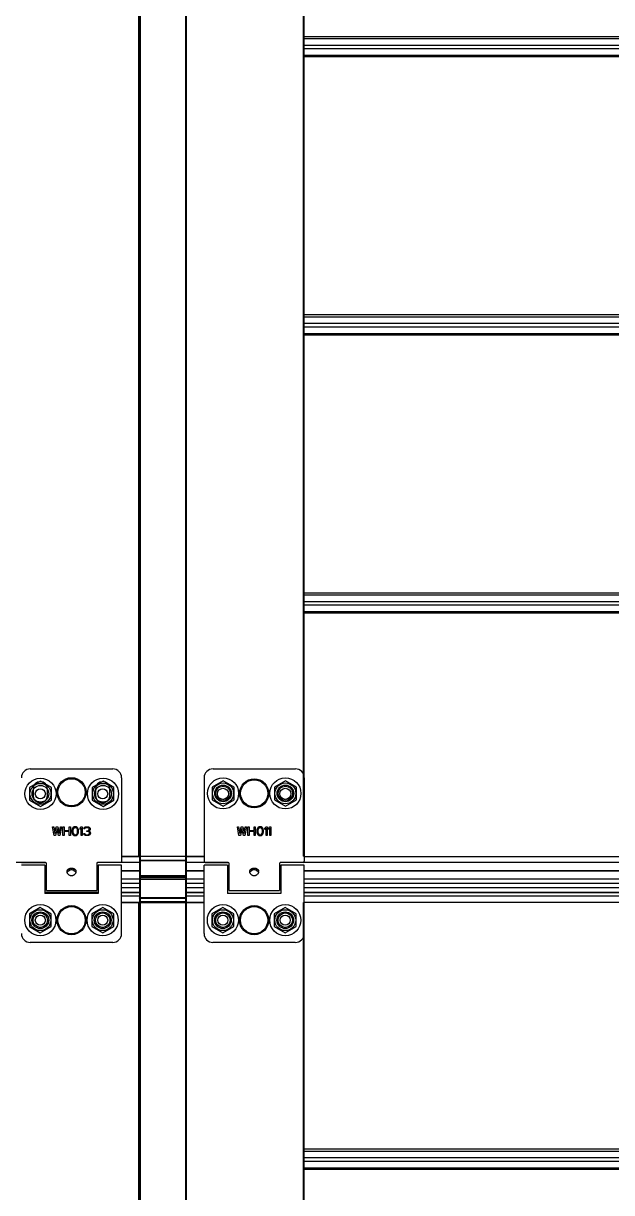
# Model space of a CAD drawing. Header units: millimetres. Extents: x 21899 to 38731, y -5425 to 3612.
# Drawn here: x 23154 to 23418, y -4907 to -4381 of the extents above; entities that cross this region are included whole.
import ezdxf

# ---------------------------------------------------------------- set-up
doc = ezdxf.new("R2010")
doc.units = ezdxf.units.MM
doc.layers.add('NO_GEOM', color=7, linetype='Continuous')

msp = doc.modelspace()

# ---------------------------------------------------------------- linework, layer by layer
at = {"color": 9, "linetype": 'Continuous'}
for p, q in [((23205.96024583446, -4755.667433996785), (23205.96024583446, -4233.211075831639)), ((23206.56024583445, -4233.211075831639), (23206.56024583445, -5103.432768112425)), ((23226.96024583446, -4233.211075831639), (23226.96024583446, -5103.432768112425)), ((23279.96024583446, -4755.667433996785), (23279.96024583446, -4233.211075831639)), ((24097.26024583445, -4387.445468203687), (23280.26024583445, -4387.445468203687)), ((23280.26024583445, -4388.221925338983), (24097.26024583445, -4388.221925338983)), ((23280.26024583445, -4391.190976861382), (24097.26024583445, -4391.190976861382)), ((23280.26024583445, -4392.743891132084), (24097.26024583445, -4392.743891132084)), ((23280.26024583445, -4395.712942654483), (24097.26024583445, -4395.712942654483)), ((24097.26024583445, -4396.489399789783), (23280.26024583445, -4396.489399789783)), ((24097.26024583445, -4512.445468203687), (23280.26024583445, -4512.445468203687)), ((23280.26024583445, -4513.221925338983), (24097.26024583445, -4513.221925338983)), ((23280.26024583445, -4516.190976861382), (24097.26024583445, -4516.190976861382)), ((23280.26024583445, -4517.743891132084), (24097.26024583445, -4517.743891132084)), ((23280.26024583445, -4520.712942654483), (24097.26024583445, -4520.712942654483)), ((24097.26024583445, -4521.489399789783), (23280.26024583445, -4521.489399789783)), ((24097.26024583445, -4637.445468203687), (23280.26024583445, -4637.445468203687)), ((23280.26024583445, -4638.221925338983), (24097.26024583445, -4638.221925338983)), ((23280.26024583445, -4641.190976861382), (24097.26024583445, -4641.190976861382)), ((23280.26024583445, -4642.743891132084), (24097.26024583445, -4642.743891132084)), ((23280.26024583445, -4645.712942654483), (24097.26024583445, -4645.712942654483)), ((24097.26024583445, -4646.489399789783), (23280.26024583445, -4646.489399789783)), ((23164.05111431848, -4758.475760407286), (22358.76024583445, -4758.475760407286)), ((23206.26024583445, -4758.475760407286), (23187.46937735043, -4758.475760407286)), ((23206.26024583445, -4756.040733996784), (23198.26024583445, -4756.040733996784)), ((23206.26024583445, -4757.460327215585), (23227.26024583445, -4757.460327215585)), ((23226.96024583446, -4757.813880606182), (23206.56024583445, -4757.813880606182)), ((23235.31024583445, -4756.040733996784), (23227.26024583445, -4756.040733996784)), ((23246.10111431847, -4758.475760407286), (23227.26024583445, -4758.475760407286)), ((24108.00111431848, -4758.475760407286), (23269.51937735044, -4758.475760407286)), ((24097.21024583446, -4756.040733996784), (23280.31024583445, -4756.040733996784)), ((23206.26024583445, -4762.320905572486), (23198.26024583445, -4762.320905572486)), ((23206.26024583445, -4765.967433996784), (23198.26024583445, -4765.967433996784)), ((23206.26024583445, -4765.167433996785), (23227.26024583445, -4765.167433996785)), ((23226.96024583446, -4764.520987387286), (23206.56024583445, -4764.520987387286)), ((23206.56024583445, -4765.979566031083), (23226.96024583446, -4765.979566031083)), ((23235.26024583445, -4762.320905572486), (23227.26024583445, -4762.320905572486)), ((23235.26024583445, -4765.967433996784), (23227.26024583445, -4765.967433996784)), ((24097.26024583446, -4762.320905572486), (23280.26024583445, -4762.320905572486)), ((24097.26024583446, -4765.967433996781), (23280.26024583445, -4765.967433996784)), ((23198.26024583445, -4769.750435921082), (23206.26024583445, -4769.750435921085)), ((23227.26024583445, -4769.750317430486), (23235.26024583445, -4769.750317430486)), ((23280.26024583445, -4769.750317430486), (24097.26024583446, -4769.750317430482)), ((23163.76024583445, -4772.079537038886), (23187.76024583445, -4772.079537038886)), ((23198.26024583445, -4772.079537038886), (23206.26024583445, -4772.079537038886)), ((23198.26024583445, -4773.45919778678), (23206.26024583445, -4773.459197786784)), ((23198.26024583445, -4776.377433996784), (23206.26024583445, -4776.377433996784)), ((23205.96024583446, -5103.432768112425), (23205.96024583446, -4776.467433996784)), ((23206.26024583445, -4774.591698065486), (23227.26024583445, -4774.591698065486)), ((23227.26024583445, -4776.167433996785), (23206.26024583445, -4776.167433996785)), ((23226.96024583446, -4774.379566031084), (23206.56024583445, -4774.379566031084)), ((23227.17502387475, -4776.376833996785), (23235.26024583445, -4776.376833996785)), ((23227.26024583445, -4772.079798756584), (23235.26024583445, -4772.079798756584)), ((23227.26024583445, -4773.458382074385), (23235.26024583446, -4773.458382074385)), ((23279.96024583446, -5103.432768112425), (23279.96024583446, -4776.467433996784)), ((23280.26024583445, -4772.079798756584), (24097.26024583446, -4772.079798756584)), ((23280.26024583445, -4773.458382074385), (24097.26024583445, -4773.458382074385)), ((23280.26024583445, -4776.376833996785), (24097.26024583445, -4776.376833996785)), ((24097.26024583445, -4887.445468203687), (23280.26024583445, -4887.445468203687)), ((23280.26024583445, -4888.221925338983), (24097.26024583445, -4888.221925338983)), ((23280.26024583445, -4891.190976861382), (24097.26024583445, -4891.190976861382)), ((23280.26024583445, -4892.743891132084), (24097.26024583445, -4892.743891132084)), ((23280.26024583445, -4895.712942654483), (24097.26024583445, -4895.712942654483)), ((24097.26024583445, -4896.489399789783), (23280.26024583445, -4896.489399789783))]:
    msp.add_line(p, q, dxfattribs=at)
at = {"color": 7, "linetype": 'Continuous'}
for p, q in [((23206.26024583445, -4233.211075831639), (23206.26024583445, -5103.432768112425)), ((23227.26024583445, -4233.211075831639), (23227.26024583445, -4776.167433996785)), ((23280.26024583445, -4755.667433996785), (23280.26024583445, -4233.211075831639)), ((23161.79937249261, -4721.967433996784), (23156.8630276911, -4724.817433996786)), ((23166.7357172942, -4724.817433996786), (23161.79937249261, -4721.967433996784)), ((23189.90459318488, -4721.967433996784), (23184.96824838337, -4724.817433996786)), ((23194.84093798648, -4724.817433996786), (23189.90459318488, -4721.967433996784)), ((23243.81024583445, -4721.767433996783), (23238.87390103296, -4724.617433996782)), ((23248.74659063606, -4724.617433996782), (23243.81024583445, -4721.767433996783)), ((23271.81024583445, -4721.767433996783), (23266.87390103296, -4724.617433996782)), ((23276.74659063606, -4724.617433996782), (23271.81024583445, -4721.767433996783)), ((23156.8630276911, -4724.817433996786), (23156.8630276911, -4730.517433996783)), ((23166.7357172942, -4730.517433996783), (23166.7357172942, -4724.817433996786)), ((23184.96824838337, -4724.817433996786), (23184.96824838337, -4730.517433996783)), ((23194.84093798648, -4730.517433996783), (23194.84093798648, -4724.817433996786)), ((23238.87390103296, -4724.617433996782), (23238.87390103296, -4730.317433996783)), ((23248.74659063606, -4730.317433996783), (23248.74659063606, -4724.617433996782)), ((23266.87390103296, -4724.617433996782), (23266.87390103296, -4730.317433996783)), ((23276.74659063606, -4730.317433996783), (23276.74659063606, -4724.617433996782)), ((23156.8630276911, -4730.517433996783), (23161.79937249261, -4733.367433996782)), ((23161.79937249261, -4733.367433996782), (23166.7357172942, -4730.517433996783)), ((23184.96824838337, -4730.517433996783), (23189.90459318488, -4733.367433996782)), ((23189.90459318488, -4733.367433996782), (23194.84093798648, -4730.517433996783)), ((23238.87390103296, -4730.317433996783), (23243.81024583445, -4733.167433996785)), ((23243.81024583445, -4733.167433996785), (23248.74659063606, -4730.317433996783)), ((23266.87390103296, -4730.317433996783), (23271.81024583445, -4733.167433996785)), ((23271.81024583445, -4733.167433996785), (23276.74659063606, -4730.317433996783)), ((23198.26024583445, -4755.667433996785), (23235.31024583445, -4755.667433996785)), ((23279.96024583446, -4755.667433996785), (23280.26024583445, -4755.667433996785)), ((23164.46024583446, -4760.967433996784), (23163.76024583445, -4760.967433996784)), ((23187.76024583445, -4760.967433996784), (23187.06024583445, -4760.967433996784)), ((23246.51024583445, -4760.967433996784), (23245.76024583445, -4760.967433996784)), ((23269.76024583445, -4760.967433996784), (23269.11024583445, -4760.967433996784)), ((23174.69385878465, -4761.280587794385), (23174.69385878465, -4762.162029100184)), ((23176.82663288436, -4761.280587794385), (23176.82663288436, -4762.162029100184)), ((23206.26024583445, -4762.417433996785), (23198.26024583445, -4762.417433996785)), ((23226.96024583446, -4764.667433996785), (23206.56024583445, -4764.667433996785)), ((23206.56024583445, -4765.891698065485), (23226.96024583446, -4765.891698065485)), ((23235.26024583445, -4762.417433996785), (23227.26024583445, -4762.417433996785)), ((23256.66370944615, -4761.318570370682), (23256.66370944615, -4762.192015344683)), ((23258.95678222286, -4761.318570370682), (23258.95678222286, -4762.192015344683)), ((24097.26024583446, -4762.417433996785), (23280.26024583445, -4762.417433996785)), ((23164.46024583446, -4769.967433996784), (23163.76024583445, -4769.967433996784)), ((23187.76024583445, -4769.967433996784), (23187.06024583445, -4769.967433996784)), ((23206.26024583445, -4767.967433996784), (23198.26024583445, -4767.967433996781)), ((23235.26024583445, -4767.967433996784), (23227.26024583445, -4767.967433996784)), ((23246.51024583445, -4769.967433996784), (23245.76024583445, -4769.967433996784)), ((23269.76024583445, -4769.967433996784), (23269.11024583445, -4769.967433996784)), ((24097.26024583446, -4767.967433996784), (23280.26024583445, -4767.967433996781)), ((23187.76024583445, -4772.047433996782), (23163.76024583445, -4772.047433996782)), ((23206.26024583445, -4772.047433996782), (23198.26024583445, -4772.047433996782)), ((23198.26024583445, -4776.467433996784), (23235.26024583445, -4776.467433996784)), ((23235.26024583445, -4772.047733996782), (23227.26024583445, -4772.047733996782)), ((23227.26024583445, -4776.467433996784), (23227.26024583445, -5103.432768112425)), ((23279.96024583446, -4776.467433996784), (23280.26024583445, -4776.467433996784)), ((24097.26024583446, -4772.047733996782), (23280.26024583445, -4772.047733996782)), ((23280.26024583445, -5103.432768112425), (23280.26024583445, -4776.467433996784)), ((23161.76024583445, -4778.767433996783), (23156.82390103296, -4781.617433996782)), ((23156.82390103296, -4781.617433996782), (23156.82390103296, -4787.317433996783)), ((23166.69659063606, -4781.617433996782), (23161.76024583445, -4778.767433996783)), ((23166.69659063606, -4787.317433996783), (23166.69659063606, -4781.617433996782)), ((23189.76024583445, -4778.767433996783), (23184.82390103296, -4781.617433996782)), ((23184.82390103296, -4781.617433996782), (23184.82390103296, -4787.317433996783)), ((23194.69659063606, -4781.617433996782), (23189.76024583445, -4778.767433996783)), ((23194.69659063606, -4787.317433996783), (23194.69659063606, -4781.617433996782)), ((23243.76024583445, -4778.767433996783), (23238.82390103296, -4781.617433996782)), ((23238.82390103296, -4781.617433996782), (23238.82390103296, -4787.317433996783)), ((23248.69659063606, -4781.617433996782), (23243.76024583445, -4778.767433996783)), ((23248.69659063606, -4787.317433996783), (23248.69659063606, -4781.617433996782)), ((23271.76024583445, -4778.767433996783), (23266.82390103296, -4781.617433996782)), ((23266.82390103296, -4781.617433996782), (23266.82390103296, -4787.317433996783)), ((23276.69659063606, -4781.617433996782), (23271.76024583445, -4778.767433996783)), ((23276.69659063606, -4787.317433996783), (23276.69659063606, -4781.617433996782)), ((23156.82390103296, -4787.317433996783), (23161.76024583445, -4790.167433996785)), ((23161.76024583445, -4790.167433996785), (23166.69659063606, -4787.317433996783)), ((23184.82390103296, -4787.317433996783), (23189.76024583445, -4790.167433996785)), ((23189.76024583445, -4790.167433996785), (23194.69659063606, -4787.317433996783)), ((23238.82390103296, -4787.317433996783), (23243.76024583445, -4790.167433996785)), ((23243.76024583445, -4790.167433996785), (23248.69659063606, -4787.317433996783)), ((23266.82390103296, -4787.317433996783), (23271.76024583445, -4790.167433996785)), ((23271.76024583445, -4790.167433996785), (23276.69659063606, -4787.317433996783))]:
    msp.add_line(p, q, dxfattribs=at)
at = {"color": 3, "linetype": 'Continuous'}
for p, q in [((23157.26024583445, -4716.467433996784), (23194.26024583445, -4716.467433996784)), ((23239.31024583445, -4716.467433996784), (23276.31024583445, -4716.467433996784)), ((23198.26024583445, -4720.467433996784), (23198.26024583445, -4758.467433996784)), ((23235.31024583445, -4720.467433996784), (23235.31024583445, -4757.967433996784)), ((23280.31024583445, -4720.467433996784), (23280.31024583445, -4757.967433996784)), ((23158.51024583445, -4725.467433996784), (23158.51024583445, -4728.467433996784)), ((23165.01024583445, -4728.467433996784), (23165.01024583445, -4725.467433996784)), ((23186.51024583445, -4725.467433996784), (23186.51024583445, -4728.467433996784)), ((23193.01024583445, -4728.467433996784), (23193.01024583445, -4725.467433996784)), ((23153.26024583445, -4758.467433996784), (23163.96024583446, -4758.467433996784)), ((23163.76024583445, -4759.767433996783), (23153.26024583445, -4759.767433996783)), ((23163.76024583445, -4759.767586793283), (23163.76024583445, -4772.467433996784)), ((23164.46024583446, -4771.167336108583), (23164.46024583446, -4758.967433996784)), ((23187.06024583445, -4758.967433996784), (23187.06024583445, -4771.167336108583)), ((23198.26024583445, -4758.467433996784), (23187.56024583445, -4758.467433996784)), ((23198.26024583445, -4759.767433996783), (23187.76024583445, -4759.767433996783)), ((23187.76024583445, -4759.767586793283), (23187.76024583445, -4772.467433996784)), ((23198.26024583445, -4790.467433996784), (23198.26024583445, -4759.767478589083)), ((23245.76024583445, -4759.767433996783), (23235.26024583445, -4759.767433996783)), ((23235.26024583445, -4790.467433996784), (23235.26024583445, -4759.767478589083)), ((23235.81024583445, -4758.467433996784), (23246.01024583445, -4758.467433996784)), ((23245.76024583445, -4759.767586793283), (23245.76024583445, -4772.467433996784)), ((23246.51024583445, -4771.167362466384), (23246.51024583445, -4758.967433996784)), ((23269.11024583445, -4758.967433996784), (23269.11024583445, -4771.167362466384)), ((23279.81024583445, -4758.467433996784), (23269.61024583445, -4758.467433996784)), ((23280.26024583445, -4759.767433996783), (23269.76024583445, -4759.767433996783)), ((23269.76024583445, -4759.767586793283), (23269.76024583445, -4772.467433996784)), ((23280.26024583445, -4790.467433996784), (23280.26024583445, -4759.767478589083)), ((23164.46024583446, -4771.167433996785), (23187.06024583445, -4771.167433996785)), ((23246.51024583445, -4771.167433996785), (23269.11024583445, -4771.167433996785)), ((23187.76024583445, -4772.467433996784), (23163.76024583445, -4772.467433996784)), ((23269.76024583445, -4772.467433996784), (23245.76024583445, -4772.467433996784)), ((23194.26024583445, -4794.467433996784), (23157.26024583445, -4794.467433996784)), ((23276.26024583445, -4794.467433996784), (23239.26024583445, -4794.467433996784))]:
    msp.add_line(p, q, dxfattribs=at)
at = {"color": 7, "linetype": 'Continuous'}
for points in [[(23206.56024583445, -4765.891698065485), (23206.54810897185, -4765.891943671684), (23206.53599284285, -4765.892680018484), (23206.52393601876, -4765.893903509985), (23206.51193405555, -4765.895613665283), (23206.50002520916, -4765.897804417486), (23206.48822173516, -4765.900472158084), (23206.47652720945, -4765.903616146885), (23206.46500395365, -4765.907217865582), (23206.45359456606, -4765.911295663684), (23206.44242394986, -4765.915803151582), (23206.43140107355, -4765.920775516386), (23206.42061994565, -4765.926171021287), (23206.41005832735, -4765.931998791884), (23206.39972518286, -4765.938255526786), (23206.38969440885, -4765.944894071987), (23206.37988138436, -4765.951971835884), (23206.37043200305, -4765.959382096584), (23206.36124383095, -4765.967202625385), (23206.35238894075, -4765.975375362685), (23206.34388286146, -4765.983883090286), (23206.33567855255, -4765.992777136684), (23206.32790500656, -4766.001914663384), (23206.32045823085, -4766.011415217885), (23206.31341233276, -4766.021189348887), (23206.30676993745, -4766.031230094783), (23206.30050178825, -4766.041588004386), (23206.29469991065, -4766.052108086084), (23206.28929642195, -4766.062909805585), (23206.28433274105, -4766.073918759683), (23206.27982315136, -4766.085100134986), (23206.27574952356, -4766.096504320683), (23206.27215235976, -4766.108019216384), (23206.26901407755, -4766.119697622786), (23206.26634484476, -4766.131513281382), (23206.26415846826, -4766.143404468085), (23206.26244940875, -4766.155403591883), (23206.26122645245, -4766.167461539682), (23206.26049135976, -4766.179563202682), (23206.26024583445, -4766.191698065484)], [(23226.96024583446, -4765.891698065485), (23226.97238269706, -4765.891943671684), (23226.98449882616, -4765.892680018484), (23226.99655565026, -4765.893903509985), (23227.00855761346, -4765.895613665283), (23227.02046645975, -4765.897804417486), (23227.03226993386, -4765.900472158084), (23227.04396445956, -4765.903616146885), (23227.05548771535, -4765.907217865582), (23227.06689710295, -4765.911295663684), (23227.07806771915, -4765.915803151582), (23227.08909059536, -4765.920775516386), (23227.09987172336, -4765.926171021287), (23227.11043334166, -4765.931998791884), (23227.12076648616, -4765.938255526786), (23227.13079726015, -4765.944894071987), (23227.14061028465, -4765.951971835884), (23227.15005966596, -4765.959382096584), (23227.15924783805, -4765.967202625385), (23227.16810272826, -4765.975375362685), (23227.17660880755, -4765.983883090286), (23227.18481311646, -4765.992777136684), (23227.19258666235, -4766.001914663384), (23227.20003343816, -4766.011415217885), (23227.20707933625, -4766.021189348887), (23227.21372173156, -4766.031230094783), (23227.21998988076, -4766.041588004386), (23227.22579175835, -4766.052108086084), (23227.23119524696, -4766.062909805585), (23227.23615892796, -4766.073918759683), (23227.24066851765, -4766.085100134986), (23227.24474214546, -4766.096504320683), (23227.24833930926, -4766.108019216384), (23227.25147759146, -4766.119697622786), (23227.25414682426, -4766.131513281382), (23227.25633320076, -4766.143404468085), (23227.25804226026, -4766.155403591883), (23227.25926521656, -4766.167461539682), (23227.26000030915, -4766.179563202682), (23227.26024583445, -4766.191698065484)]]:
    msp.add_lwpolyline(points, dxfattribs=at)
for centre, radius in [((23161.79937249261, -4727.667433996785), 7), ((23161.79937249261, -4727.667433996785), 3.75), ((23189.90459318488, -4727.667433996785), 7), ((23189.90459318488, -4727.667433996785), 3.75), ((23243.81024583445, -4727.467433996784), 7), ((23243.81024583445, -4727.467433996784), 3.75), ((23271.81024583445, -4727.467433996784), 7), ((23271.81024583445, -4727.467433996784), 3.75), ((23161.76024583445, -4727.667433996785), 2.25), ((23189.76024583445, -4727.667433996785), 2.25), ((23243.76024583445, -4727.667433996785), 2.5), ((23271.76024583445, -4727.667433996785), 2.5), ((23161.76024583445, -4784.467433996784), 7), ((23161.76024583445, -4784.467433996784), 3.75), ((23189.76024583445, -4784.467433996784), 7), ((23189.76024583445, -4784.467433996784), 3.75), ((23243.76024583445, -4784.467433996784), 7), ((23243.76024583445, -4784.467433996784), 3.75), ((23271.76024583445, -4784.467433996784), 7), ((23271.76024583445, -4784.467433996784), 3.75), ((23161.76024583445, -4784.467433996784), 2.25), ((23189.76024583445, -4784.467433996784), 2.25), ((23243.76024583445, -4784.467433996784), 2.25), ((23271.76024583445, -4784.467433996784), 2.25)]:
    msp.add_circle(centre, radius, dxfattribs=at)
at = {"color": 9, "linetype": 'Continuous'}
for centre, radius in [((23161.79937249261, -4727.667433996785), 4.7), ((23175.76024583445, -4726.967433996784), 6.5543844369), ((23175.76024583445, -4726.967433996784), 6.0938067997), ((23189.90459318488, -4727.667433996785), 4.7), ((23243.81024583445, -4727.467433996784), 4.7), ((23257.81024583445, -4727.467433996784), 6.554384436599999), ((23257.81024583445, -4727.467433996784), 6.0938067995), ((23271.81024583445, -4727.467433996784), 4.7), ((23161.76024583445, -4784.467433996784), 4.7), ((23175.76024583445, -4784.467433996784), 6.554384833099999), ((23175.76024583445, -4784.467433996784), 6.093807071100001), ((23189.76024583445, -4784.467433996784), 4.7), ((23243.76024583445, -4784.467433996784), 4.7), ((23257.76024583445, -4784.467433996784), 6.554384833099999), ((23257.76024583445, -4784.467433996784), 6.093807071100001), ((23271.76024583445, -4784.467433996784), 4.7)]:
    msp.add_circle(centre, radius, dxfattribs=at)
at = {"color": 3, "linetype": 'Continuous'}
for centre in [(23243.81024583445, -4727.467433996784), (23271.81024583445, -4727.467433996784), (23161.76024583445, -4784.467433996784), (23189.76024583445, -4784.467433996784), (23243.76024583445, -4784.467433996784), (23271.76024583445, -4784.467433996784)]:
    msp.add_circle(centre, 3.25, dxfattribs=at)
for centre, radius, start, end in [((23157.26024583445, -4720.467433996784), 4, 90, 180), ((23194.26024583445, -4720.467433996784), 4, 0, 90), ((23239.31024583445, -4720.467433996784), 4, 90, 180), ((23276.31024583445, -4720.467433996784), 4, 0, 90), ((23161.76024583445, -4725.467433996784), 3.25, 0, 180), ((23189.76024583445, -4725.467433996784), 3.25, 0, 180), ((23161.76024583445, -4728.467433996784), 3.25, 180, 0), ((23189.76024583445, -4728.467433996784), 3.25, 180, 0), ((23163.96024583446, -4758.967433996784), 0.5, 0, 90), ((23187.56024583445, -4758.967433996784), 0.5, 90, 180), ((23235.81024583445, -4757.967433996784), 0.5, 180, 270), ((23246.01024583445, -4758.967433996784), 0.5, 0, 90), ((23269.61024583445, -4758.967433996784), 0.5, 90, 180), ((23279.81024583445, -4757.967433996784), 0.5, 270, 0), ((23157.26024583445, -4790.467433996784), 4, 180, 270), ((23194.26024583445, -4790.467433996784), 4, 270, 0), ((23239.26024583445, -4790.467433996784), 4, 180, 270), ((23276.26024583445, -4790.467433996784), 4, 270, 0)]:
    msp.add_arc(centre, radius, start, end, dxfattribs=at)
at = {"color": 7, "linetype": 'Continuous'}
for centre, start, end in [((23206.56024583445, -4764.367433996782), 180, 270), ((23226.96024583446, -4764.367433996782), 270, 0), ((23206.56024583445, -4776.167433996785), 180, 270), ((23226.96024583446, -4776.167433996785), 270, 0)]:
    msp.add_arc(centre, 0.3, start, end, dxfattribs=at)
at = {"color": 9, "linetype": 'Continuous'}
for points, start_tangent, end_tangent in [([(23206.26024583445, -4757.601748571784), (23206.26037758356, -4757.608034749885), (23206.26077271496, -4757.614315406683), (23206.26143088176, -4757.620585025683), (23206.26235150566, -4757.626838100185), (23206.26353377826, -4757.633069137783), (23206.26497666116, -4757.639272665687), (23206.26667888685, -4757.645443235184), (23206.26863896026, -4757.651575426486), (23206.27085515995, -4757.657663853586), (23206.27332553925, -4757.663703168686), (23206.27604792836, -4757.669688067484), (23206.27901993615, -4757.675613293084), (23206.28223895226, -4757.681473641382), (23206.28570214935, -4757.687263964983), (23206.28940648555, -4757.692979178084), (23206.29334870716, -4757.698614260882), (23206.29752535185, -4757.704164263881), (23206.30193275095, -4757.709624312485), (23206.30656703346, -4757.714989610986), (23206.31142412886, -4757.720255446684), (23206.31649977106, -4757.725417194686), (23206.32178950205, -4757.730470321187), (23206.32728867566, -4757.735410387884), (23206.33299246186, -4757.740233055783), (23206.33889585076, -4757.744934089083), (23206.34499365736, -4757.749509358584), (23206.35128052575, -4757.753954845883), (23206.35775093405, -4757.758266646286), (23206.36439919905, -4757.762440972687), (23206.37121948146, -4757.766474158483), (23206.37820579075, -4757.770362661484), (23206.38535199076, -4757.774103066085), (23206.39265180475, -4757.777692087186), (23206.40009882115, -4757.781126572287), (23206.40768649886, -4757.784403504784), (23206.41540817365, -4757.787520006686), (23206.42325706326, -4757.790473340387), (23206.43122627385, -4757.793260912085), (23206.43930880575, -4757.795880273285), (23206.44749755986, -4757.798329123385), (23206.45578534386, -4757.800605311584), (23206.46416487836, -4757.802706838384), (23206.47262880325, -4757.804631858284), (23206.48116968466, -4757.806378680181), (23206.48978002075, -4757.807945769984), (23206.49845224885, -4757.809331751285), (23206.50717875196, -4757.810535406586), (23206.51595186525, -4757.811555678783), (23206.52476388325, -4757.812391671783), (23206.53360706585, -4757.813042651183), (23206.54247364616, -4757.813508045385), (23206.55135583616, -4757.813787445486), (23206.56024583445, -4757.813880606185)], (0, -1), (1, 0)), ([(23227.26024583445, -4757.601748571784), (23227.26011408545, -4757.608034749885), (23227.25971895405, -4757.614315406683), (23227.25906078726, -4757.620585025683), (23227.25814016325, -4757.626838100185), (23227.25695789066, -4757.633069137783), (23227.25551500786, -4757.639272665687), (23227.25381278216, -4757.645443235184), (23227.25185270875, -4757.651575426486), (23227.24963650905, -4757.657663853586), (23227.24716612976, -4757.663703168686), (23227.24444374065, -4757.669688067484), (23227.24147173285, -4757.675613293084), (23227.23825271675, -4757.681473641382), (23227.23478951966, -4757.687263964983), (23227.23108518345, -4757.692979178084), (23227.22714296175, -4757.698614260882), (23227.22296631716, -4757.704164263881), (23227.21855891806, -4757.709624312485), (23227.21392463555, -4757.714989610986), (23227.20906754016, -4757.720255446684), (23227.20399189786, -4757.725417194686), (23227.19870216695, -4757.730470321187), (23227.19320299335, -4757.735410387884), (23227.18749920715, -4757.740233055783), (23227.18159581826, -4757.744934089083), (23227.17549801165, -4757.749509358584), (23227.16921114325, -4757.753954845883), (23227.16274073496, -4757.758266646286), (23227.15609246996, -4757.762440972687), (23227.14927218755, -4757.766474158483), (23227.14228587826, -4757.770362661484), (23227.13513967826, -4757.774103066085), (23227.12783986426, -4757.777692087186), (23227.12039284785, -4757.781126572287), (23227.11280517005, -4757.784403504784), (23227.10508349535, -4757.787520006686), (23227.09723460575, -4757.790473340387), (23227.08926539516, -4757.793260912085), (23227.08118286326, -4757.795880273285), (23227.07299410916, -4757.798329123385), (23227.06470632515, -4757.800605311584), (23227.05632679065, -4757.802706838384), (23227.04786286566, -4757.804631858284), (23227.03932198435, -4757.806378680181), (23227.03071164826, -4757.807945769984), (23227.02203942016, -4757.809331751285), (23227.01331291706, -4757.810535406586), (23227.00453980366, -4757.811555678783), (23226.99572778576, -4757.812391671783), (23226.98688460306, -4757.813042651183), (23226.97801802286, -4757.813508045385), (23226.96913583286, -4757.813787445486), (23226.96024583446, -4757.813880606185)], (0, -1), (-1, 0)), ([(23206.26024583445, -4764.308855352983), (23206.26037758356, -4764.315141531084), (23206.26077271496, -4764.321422187882), (23206.26143088176, -4764.327691806882), (23206.26235150566, -4764.333944881384), (23206.26353377826, -4764.340175918982), (23206.26497666116, -4764.346379446886), (23206.26667888685, -4764.352550016383), (23206.26863896026, -4764.358682207685), (23206.27085515995, -4764.364770634786), (23206.27332553925, -4764.370809949885), (23206.27604792836, -4764.376794848586), (23206.27901993615, -4764.382720074283), (23206.28223895226, -4764.388580422585), (23206.28570214935, -4764.394370746084), (23206.28940648555, -4764.400085959283), (23206.29334870716, -4764.405721042081), (23206.29752535185, -4764.411271045085), (23206.30193275095, -4764.416731093685), (23206.30656703346, -4764.422096392083), (23206.31142412886, -4764.427362227883), (23206.31649977106, -4764.432523975885), (23206.32178950205, -4764.437577102386), (23206.32728867566, -4764.442517169084), (23206.33299246186, -4764.447339836983), (23206.33889585076, -4764.452040870283), (23206.34499365736, -4764.456616139783), (23206.35128052575, -4764.461061627082), (23206.35775093405, -4764.465373427485), (23206.36439919905, -4764.469547753784), (23206.37121948146, -4764.473580939683), (23206.37820579075, -4764.477469442683), (23206.38535199076, -4764.481209847285), (23206.39265180475, -4764.484798868385), (23206.40009882115, -4764.488233353486), (23206.40768649886, -4764.491510285983), (23206.41540817365, -4764.494626787784), (23206.42325706326, -4764.497580121586), (23206.43122627385, -4764.500367693285), (23206.43930880575, -4764.502987054484), (23206.44749755986, -4764.505435904584), (23206.45578534386, -4764.507712092784), (23206.46416487836, -4764.509813619583), (23206.47262880325, -4764.511738639385), (23206.48116968466, -4764.513485461384), (23206.48978002075, -4764.515052551184), (23206.49845224885, -4764.516438532382), (23206.50717875196, -4764.517642187786), (23206.51595186525, -4764.518662459983), (23206.52476388325, -4764.519498452983), (23206.53360706585, -4764.520149432386), (23206.54247364616, -4764.520614826584), (23206.55135583616, -4764.520894226685), (23206.56024583445, -4764.520987387283)], (0, -1), (1, 0)), ([(23206.26024583445, -4766.191698065484), (23206.26049678125, -4766.183023243286), (23206.26124920185, -4766.174362932385), (23206.26250183755, -4766.165731622785), (23206.26425259275, -4766.157143754384), (23206.26649853836, -4766.148613694686), (23206.26923591706, -4766.140155714182), (23206.27246014925, -4766.131783962986), (23206.27616584086, -4766.123512446784), (23206.28034679225, -4766.115355003685), (23206.28499600885, -4766.107325280982), (23206.29010571266, -4766.099436712286), (23206.29566735505, -4766.091702494983), (23206.30167163165, -4766.084135568186), (23206.30810849686, -4766.076748591784), (23206.31496718415, -4766.069553921787), (23206.32223620966, -4766.062563603586), (23206.32990345036, -4766.055789298183), (23206.33795592406, -4766.049242465882), (23206.34638078515, -4766.042933586084), (23206.35516142436, -4766.036874965286), (23206.36429318385, -4766.031070298983), (23206.37364267206, -4766.025596801484), (23206.38286574345, -4766.020618693083), (23206.39175679976, -4766.016182474685), (23206.40032660906, -4766.012218482583), (23206.40863305176, -4766.008649487087), (23206.41671340626, -4766.005420796284), (23206.42460803415, -4766.002486032086), (23206.43235391546, -4765.999807918384), (23206.43998606625, -4765.997356114081), (23206.44753845075, -4765.995105789882), (23206.45504348335, -4765.993036965485), (23206.46253288435, -4765.991133637684), (23206.47003782926, -4765.989383315884), (23206.47758850546, -4765.987776798784), (23206.48521473455, -4765.986307785684), (23206.49294547606, -4765.984972810884), (23206.50080615426, -4765.983771486584), (23206.50882038295, -4765.982705932884), (23206.51700831096, -4765.981780800083), (23206.52537118066, -4765.981004260984), (23206.53390678836, -4765.980385199482), (23206.54261433396, -4765.979932711585), (23206.55142584545, -4765.979657729886), (23206.56024583445, -4765.979566031087)], (0, 1), (1, 0)), ([(23227.26024583445, -4764.308855352983), (23227.26011408545, -4764.315141531084), (23227.25971895405, -4764.321422187882), (23227.25906078726, -4764.327691806882), (23227.25814016325, -4764.333944881384), (23227.25695789066, -4764.340175918982), (23227.25551500786, -4764.346379446886), (23227.25381278216, -4764.352550016383), (23227.25185270875, -4764.358682207685), (23227.24963650905, -4764.364770634786), (23227.24716612976, -4764.370809949885), (23227.24444374065, -4764.376794848586), (23227.24147173285, -4764.382720074283), (23227.23825271675, -4764.388580422585), (23227.23478951966, -4764.394370746084), (23227.23108518345, -4764.400085959283), (23227.22714296175, -4764.405721042081), (23227.22296631716, -4764.411271045085), (23227.21855891806, -4764.416731093685), (23227.21392463555, -4764.422096392083), (23227.20906754016, -4764.427362227883), (23227.20399189786, -4764.432523975885), (23227.19870216695, -4764.437577102386), (23227.19320299335, -4764.442517169084), (23227.18749920715, -4764.447339836983), (23227.18159581826, -4764.452040870283), (23227.17549801165, -4764.456616139783), (23227.16921114325, -4764.461061627082), (23227.16274073496, -4764.465373427485), (23227.15609246996, -4764.469547753784), (23227.14927218755, -4764.473580939683), (23227.14228587826, -4764.477469442683), (23227.13513967826, -4764.481209847285), (23227.12783986426, -4764.484798868385), (23227.12039284785, -4764.488233353486), (23227.11280517005, -4764.491510285983), (23227.10508349535, -4764.494626787784), (23227.09723460575, -4764.497580121586), (23227.08926539516, -4764.500367693285), (23227.08118286326, -4764.502987054484), (23227.07299410916, -4764.505435904584), (23227.06470632515, -4764.507712092784), (23227.05632679065, -4764.509813619583), (23227.04786286566, -4764.511738639385), (23227.03932198435, -4764.513485461384), (23227.03071164826, -4764.515052551184), (23227.02203942016, -4764.516438532382), (23227.01331291706, -4764.517642187786), (23227.00453980366, -4764.518662459983), (23226.99572778576, -4764.519498452983), (23226.98688460306, -4764.520149432386), (23226.97801802286, -4764.520614826584), (23226.96913583286, -4764.520894226685), (23226.96024583446, -4764.520987387283)], (0, -1), (-1, 0)), ([(23227.26024583445, -4766.191698065484), (23227.25999488776, -4766.183023243286), (23227.25924246716, -4766.174362932385), (23227.25798983146, -4766.165731622785), (23227.25623907626, -4766.157143754384), (23227.25399313065, -4766.148613694686), (23227.25125575195, -4766.140155714182), (23227.24803151976, -4766.131783962885), (23227.24432582816, -4766.123512446784), (23227.24014487675, -4766.115355003685), (23227.23549566006, -4766.107325280982), (23227.23038595635, -4766.099436712286), (23227.22482431396, -4766.091702494983), (23227.21882003735, -4766.084135568186), (23227.21238317205, -4766.076748591784), (23227.20552448486, -4766.069553921787), (23227.19825545936, -4766.062563603586), (23227.19058821865, -4766.055789298183), (23227.18253574496, -4766.049242465882), (23227.17411088386, -4766.042933586084), (23227.16533024465, -4766.036874965286), (23227.15619848516, -4766.031070298983), (23227.14684899696, -4766.025596801586), (23227.13762592555, -4766.020618693083), (23227.12873486926, -4766.016182474787), (23227.12016505995, -4766.012218482583), (23227.11185861725, -4766.008649487087), (23227.10377826275, -4766.005420796284), (23227.09588363486, -4766.002486032086), (23227.08813775356, -4765.999807918384), (23227.08050560276, -4765.997356114081), (23227.07295321826, -4765.995105789882), (23227.06544818566, -4765.993036965485), (23227.05795878466, -4765.991133637684), (23227.05045383975, -4765.989383315884), (23227.04290316356, -4765.987776798882), (23227.03527693446, -4765.986307785684), (23227.02754619296, -4765.984972810884), (23227.01968551475, -4765.983771486584), (23227.01167128606, -4765.982705932884), (23227.00348335806, -4765.981780800083), (23226.99512048825, -4765.981004260984), (23226.98658488065, -4765.980385199482), (23226.97787733506, -4765.979932711585), (23226.96906582355, -4765.979657729886), (23226.96024583446, -4765.979566031087)], (0, 1), (-1, 0)), ([(23206.26024583445, -4774.591698065482), (23206.26048913505, -4774.583156369883), (23206.26121864206, -4774.574628528886), (23206.26243317226, -4774.566128374487), (23206.26413075566, -4774.557669694184), (23206.26630863885, -4774.549266208081), (23206.26896328936, -4774.540931546582), (23206.27209040115, -4774.532679228485), (23206.27568490215, -4774.524522639282), (23206.27974096195, -4774.516475008784), (23206.28425200186, -4774.508549390384), (23206.28921070465, -4774.500758639484), (23206.29460902745, -4774.493115392585), (23206.30043821425, -4774.485632047183), (23206.30668880985, -4774.478320741286), (23206.31335067596, -4774.471193333784), (23206.32041300695, -4774.464261385483), (23206.32786434755, -4774.457536139884), (23206.33569261196, -4774.451028505484), (23206.34388510235, -4774.444749037584), (23206.35242853075, -4774.438707921485), (23206.36130903965, -4774.432914956082), (23206.37051222475, -4774.427379537383), (23206.38002315836, -4774.422110643982), (23206.38982641396, -4774.417116822084), (23206.39990609046, -4774.412406171485), (23206.41024583866, -4774.407986333086), (23206.42082888735, -4774.403864475784), (23206.43163807086, -4774.400047285186), (23206.44265585656, -4774.396540952986), (23206.45386437376, -4774.393351166285), (23206.46524544206, -4774.390483098987), (23206.47678060136, -4774.387941403185), (23206.48845114156, -4774.385730201384), (23206.50023813295, -4774.383853080284), (23206.51212245715, -4774.382313084383), (23206.52408483766, -4774.381112711884), (23206.53610587136, -4774.380253909485), (23206.54816605986, -4774.379738070385), (23206.56024583445, -4774.379566031084)], (0, 1), (1, 0)), ([(23227.26024583445, -4774.591698065482), (23227.26000253395, -4774.583156369883), (23227.25927302695, -4774.574628528886), (23227.25805849675, -4774.566128374487), (23227.25636091335, -4774.557669694184), (23227.25418303006, -4774.549266208081), (23227.25152837965, -4774.540931546582), (23227.24840126786, -4774.532679228485), (23227.24480676686, -4774.524522639282), (23227.24075070696, -4774.516475008784), (23227.23623966715, -4774.508549390384), (23227.23128096435, -4774.500758639484), (23227.22588264146, -4774.493115392585), (23227.22005345476, -4774.485632047183), (23227.21380285916, -4774.478320741286), (23227.20714099305, -4774.471193333784), (23227.20007866205, -4774.464261385483), (23227.19262732136, -4774.457536139884), (23227.18479905705, -4774.451028505386), (23227.17660656656, -4774.444749037584), (23227.16806313816, -4774.438707921485), (23227.15918262936, -4774.432914956082), (23227.14997944425, -4774.427379537383), (23227.14046851055, -4774.422110643982), (23227.13066525506, -4774.417116822084), (23227.12058557855, -4774.412406171485), (23227.11024583035, -4774.407986333086), (23227.09966278165, -4774.403864475784), (23227.08885359815, -4774.400047285186), (23227.07783581245, -4774.396540952986), (23227.06662729525, -4774.393351166285), (23227.05524622696, -4774.390483098987), (23227.04371106766, -4774.387941403185), (23227.03204052745, -4774.385730201384), (23227.02025353606, -4774.383853080284), (23227.00836921176, -4774.382313084383), (23226.99640683136, -4774.381112711884), (23226.98438579765, -4774.380253909485), (23226.97232560915, -4774.379738070385), (23226.96024583446, -4774.379566031084)], (0, 1), (-1, 0))]:
    msp.add_spline(points, degree=3, dxfattribs=dict(at, start_tangent=start_tangent, end_tangent=end_tangent))
at = {"color": 3, "linetype": 'Continuous'}
for points, start_tangent, end_tangent in [([(23173.76024583445, -4762.617433996786), (23173.78141176736, -4762.369809949387), (23173.83493375525, -4762.161407928486), (23173.90840750195, -4761.988342153085), (23173.99470517866, -4761.842697108683), (23174.09015060485, -4761.718106960985), (23174.19299462145, -4761.609957351286), (23174.30359675616, -4761.514178989184), (23174.42405068125, -4761.427505495982), (23174.55449528946, -4761.349494472483), (23174.69385878465, -4761.280587794385)], (0, 1), (0.9126506139762002, 0.4087405739694374)), ([(23173.79859167375, -4762.961611947385), (23173.76024583445, -4762.617433996786)], (-0.2151963083571319, 0.9765708109857997), (0, 1)), ([(23177.72202082066, -4762.961062037184), (23177.71615744325, -4762.986766807686), (23177.58614930125, -4763.353592907484), (23177.37718644395, -4763.698239647982), (23177.09996802175, -4764.001874350184), (23176.76358730905, -4764.250216580682), (23176.57828150115, -4764.348143404184), (23176.38313920886, -4764.426426331886), (23176.17927178396, -4764.483855579883), (23175.97023335875, -4764.519045833282), (23175.75966677636, -4764.530808800084), (23175.54912694276, -4764.518919810283), (23175.34015629085, -4764.483623531783), (23175.13633529916, -4764.426078363782), (23174.75591038365, -4764.249625186387), (23174.41990002226, -4764.001310970083), (23174.14282719955, -4763.697601415284), (23173.93414547686, -4763.353179438282), (23173.80425621996, -4762.986436853984), (23173.79859167375, -4762.961611947385)], (-0.2148691071134906, -0.976642855299854), (-0.2151963084858848, 0.9765708109574278)), ([(23174.69385878465, -4761.280587794385), (23174.98332458816, -4761.168460077783), (23175.29220333236, -4761.087802032185), (23175.61062571415, -4761.046649522485), (23175.93075539646, -4761.048047541584), (23176.24503237595, -4761.091143482286), (23176.54652252275, -4761.171531790782), (23176.82663288436, -4761.280587794385)], (0.9126506139761376, 0.4087405739695771), (0.9126506139761376, -0.4087405739695771)), ([(23176.82663288436, -4761.280587794385), (23176.98426452326, -4761.359565562185), (23177.13033328265, -4761.450312216783), (23177.26294404756, -4761.551896572086), (23177.38287252975, -4761.665461232786), (23177.49226687396, -4761.795570967084), (23177.59057764745, -4761.947931247383), (23177.67411514516, -4762.129437580787), (23177.73554747425, -4762.350381105583), (23177.76024583445, -4762.617433996786)], (0.9126506139723565, -0.4087405739780194), (0, -1)), ([(23177.76024583445, -4762.617433996786), (23177.72202082066, -4762.961062037184)], (0, -1), (-0.214869107079481, -0.9766428553073363)), ([(23255.81024583445, -4762.617433996786), (23255.82719987606, -4762.395349450986), (23255.87067924555, -4762.205330476683), (23255.93114336955, -4762.045009126983), (23256.00216134345, -4761.909317080683), (23256.08052539236, -4761.792484265285), (23256.16403573945, -4761.690972792685), (23256.25200430946, -4761.601453540485), (23256.34493061286, -4761.521062994385), (23256.44439517855, -4761.447397877282), (23256.55082147155, -4761.379841181983), (23256.66370944615, -4761.318570370686)], (0, 1), (0.8941031294983597, 0.4478611322957595)), ([(23255.84831296536, -4762.960344862682), (23255.81024583445, -4762.617433996786)], (-0.2144533220178152, 0.9767342385088809), (0, 1)), ([(23259.77198762515, -4762.961212887783), (23259.76615744375, -4762.986766805387), (23259.63614929985, -4763.353592910184), (23259.42718643935, -4763.698239654086), (23259.14996801235, -4764.001874358686), (23258.81358729335, -4764.250216590082), (23258.62828148235, -4764.348143412984), (23258.43313918615, -4764.426426339685), (23258.22927175596, -4764.483855585984), (23258.02023332535, -4764.519045836985), (23257.80966673876, -4764.530808800186), (23257.59912690206, -4764.518919805783), (23257.39015624755, -4764.483623522085), (23257.18633525325, -4764.426078347986), (23256.80591033386, -4764.249625156686), (23256.46989997756, -4764.001310929683), (23256.19282716635, -4763.697601370985), (23255.98414546196, -4763.353179406984), (23255.85425621616, -4762.986436838082), (23255.84831296536, -4762.960344862682)], (-0.2149575477412752, -0.9766233934680539), (-0.214453322014452, 0.9767342385096193)), ([(23256.66370944615, -4761.318570370686), (23256.97020658405, -4761.185795658786), (23257.30189455606, -4761.088856126984), (23257.64631956276, -4761.038905042582), (23257.99375707195, -4761.040370698285), (23258.33444718196, -4761.092392791086), (23258.65926482156, -4761.189093412586), (23258.95678222286, -4761.318570370686)], (0.8941031294935075, 0.4478611323054459), (0.8941031294935075, -0.4478611323054459)), ([(23258.95678222286, -4761.318570370686), (23259.08391374405, -4761.388290545287), (23259.20277411185, -4761.466062289082), (23259.31241750615, -4761.551448927885), (23259.41347904605, -4761.645356458585), (23259.50773396976, -4761.751007041285), (23259.59535316475, -4761.872282150283), (23259.67458033616, -4762.013470476284), (23259.74195127566, -4762.180475332187), (23259.79089196265, -4762.380438854683), (23259.81024583445, -4762.617433996786)], (0.8941031294883103, -0.4478611323158221), (0, -1)), ([(23259.81024583445, -4762.617433996786), (23259.77198762515, -4762.961212887783)], (0, -1), (-0.2149575477087184, -0.9766233934752199))]:
    msp.add_spline(points, degree=3, dxfattribs=dict(at, start_tangent=start_tangent, end_tangent=end_tangent))
at = {"color": 7, "linetype": 'Continuous'}
for points, start_tangent, end_tangent in [([(23173.79748630956, -4762.959916974183), (23173.83493375525, -4762.857413416585), (23173.90840750195, -4762.720782541286)], (0.2855814143115503, 0.9583544520686564), (0.5429214501091211, 0.8397834834118907)), ([(23173.90840750195, -4762.720782541286), (23173.99470517866, -4762.605799611383), (23174.09015060485, -4762.507438968483), (23174.19299462145, -4762.422057697784), (23174.30359675616, -4762.346443201384), (23174.42405068125, -4762.278016759285), (23174.55449528946, -4762.216429109185), (23174.69385878465, -4762.162029100184)], (0.542921450188689, 0.8397834833604498), (0.9428028055390312, 0.3333509710016339)), ([(23174.69385878465, -4762.162029100184), (23174.94607971756, -4761.970496715685), (23175.21385761855, -4761.823376551782), (23175.49067287645, -4761.732391226184), (23175.77094964296, -4761.703211369984), (23176.04959984985, -4761.736803383284), (23176.32180507555, -4761.830109155782), (23176.58270552495, -4761.975921797884), (23176.82663288436, -4762.162029100184)], (0.757708871532989, 0.6525927259786185), (0.757708871532989, -0.6525927259786185)), ([(23176.82663288436, -4762.162029100184), (23176.98426452326, -4762.224379969486), (23177.13033328265, -4762.296022065284), (23177.26294404756, -4762.376220240485), (23177.38287252975, -4762.465876551583), (23177.49226687396, -4762.568594762883), (23177.59057764745, -4762.688879194584)], (0.9428028055640818, -0.3333509709307839), (0.5745671642329898, -0.8184574355366692)), ([(23177.59057764745, -4762.688879194584), (23177.60396006606, -4762.708424023085)], (0.5745671651355447, -0.8184574349030644), (0.5552360373491229, -0.8316928175888281)), ([(23177.60396006606, -4762.708424023085), (23177.67411514516, -4762.832173668385), (23177.72285385395, -4762.959400575184)], (0.5552360355934619, -0.8316928187609028), (0.2862020173237454, -0.95816929886102)), ([(23255.84782918295, -4762.958768410585), (23255.87067924555, -4762.892089112482), (23255.93114336955, -4762.765519625884)], (0.2867569939801035, 0.9580033540669338), (0.4971800442315476, 0.8676473959033798)), ([(23255.93114336955, -4762.765519625884), (23255.96072774836, -4762.717212401983)], (0.4971800442902598, 0.8676473958697365), (0.5465713214606804, 0.837412556961457)), ([(23255.96072774836, -4762.717212401983), (23256.00216134345, -4762.658394326185), (23256.08052539236, -4762.566157892985), (23256.16403573945, -4762.486017256686), (23256.25200430946, -4762.415344162882), (23256.34493061286, -4762.351877942283), (23256.44439517855, -4762.293721270884), (23256.55082147155, -4762.240387037682), (23256.66370944615, -4762.192015344686)], (0.5465713220723061, 0.8374125565622549), (0.9299280199424541, 0.3677415909655946)), ([(23256.66370944615, -4762.192015344686), (23256.93051681806, -4761.965428698984), (23257.21748658015, -4761.788983022483), (23257.51637981005, -4761.678873967883), (23257.82027174845, -4761.643152096183), (23258.12270757815, -4761.683518843582), (23258.41740747425, -4761.796134359085), (23258.69794747846, -4761.971253345384), (23258.95678222286, -4762.192015344686)], (0.720206221358322, 0.6937600440474846), (0.720206221358322, -0.6937600440474846)), ([(23258.95678222286, -4762.192015344686), (23259.08391374405, -4762.247057587685), (23259.20277411185, -4762.308456332785), (23259.31241750615, -4762.375866837085), (23259.41347904605, -4762.450004361383), (23259.50773396976, -4762.533412716186), (23259.59535316475, -4762.629156223282), (23259.66298318176, -4762.722175038283)], (0.9299280199181723, -0.3677415910269974), (0.5415808878448958, -0.8406486435611101)), ([(23259.66298318176, -4762.722175038283), (23259.67458033616, -4762.740620691186)], (0.541580888523464, -0.8406486431239483), (0.5228249819272827, -0.8524400496649233)), ([(23259.67458033616, -4762.740620691186), (23259.74195127566, -4762.872466629984), (23259.77289226996, -4762.959538467383)], (0.5228249805270019, -0.852440050523754), (0.2859593209232605, -0.9582417580011362))]:
    msp.add_spline(points, degree=3, dxfattribs=dict(at, start_tangent=start_tangent, end_tangent=end_tangent))
at = {"layer": 'NO_GEOM', "color": 7, "linetype": 'Continuous'}
for p, q in [((23167.26024583445, -4742.467433996784), (23167.76024583445, -4742.467433996784)), ((23167.92691252106, -4746.467433996784), (23167.26024583445, -4742.467433996784)), ((23167.76024583445, -4742.467433996784), (23168.26024583445, -4745.531263776384)), ((23168.26024583445, -4745.531263776384), (23168.92691246145, -4742.467433996784)), ((23169.26024583445, -4743.233391352283), (23168.59357920756, -4746.467433996784)), ((23168.92691246145, -4742.467433996784), (23169.59357908835, -4742.467433996784)), ((23169.92691258066, -4746.467433996784), (23169.26024583445, -4743.233391352283)), ((23169.59357908835, -4742.467433996784), (23170.26024583445, -4745.531263776384)), ((23170.26024583445, -4745.531263776384), (23170.76024583445, -4742.467433996784)), ((23171.26024583445, -4742.467433996784), (23170.59357908835, -4746.467433996784)), ((23170.76024583445, -4742.467433996784), (23171.26024583445, -4742.467433996784)), ((23171.92691234226, -4742.467433996784), (23172.42691234226, -4742.467433996784)), ((23171.92691234226, -4746.467433996784), (23171.92691234226, -4742.467433996784)), ((23172.42691234226, -4742.467433996784), (23172.42691234226, -4744.084455319082)), ((23172.42691234226, -4744.084455319082), (23174.76024583445, -4744.084455319082)), ((23174.76024583445, -4744.595093556085), (23172.42691234226, -4744.595093556085)), ((23172.42691234226, -4744.595093556085), (23172.42691234226, -4746.467433996784)), ((23174.76024583445, -4742.467433996784), (23175.26024583445, -4742.467433996784)), ((23174.76024583445, -4744.084455319082), (23174.76024583445, -4742.467433996784)), ((23174.76024583445, -4746.467433996784), (23174.76024583445, -4744.595093556085)), ((23175.26024583445, -4742.467433996784), (23175.26024583445, -4746.467433996784)), ((23176.01024583445, -4743.658923454886), (23175.92691281905, -4744.084455319082)), ((23175.92691281905, -4744.084455319082), (23175.92691281905, -4744.850412674585)), ((23175.92691281905, -4744.850412674585), (23176.01024583445, -4745.275944657884)), ((23176.09357884995, -4743.403604097983), (23176.01024583445, -4743.658923454886)), ((23176.26024583445, -4743.063178606584), (23176.09357884995, -4743.403604097983)), ((23176.51024583445, -4742.807859488186), (23176.26024583445, -4743.063178606584)), ((23176.42691281905, -4743.658923454886), (23176.34357884995, -4744.169561691886)), ((23176.34357884995, -4744.169561691886), (23176.34357884995, -4744.765306301682)), ((23176.34357884995, -4744.765306301682), (23176.42691281905, -4745.275944657884)), ((23176.76024583445, -4743.148284979483), (23176.42691281905, -4743.658923454886)), ((23176.92691281905, -4742.552540369687), (23176.51024583445, -4742.807859488186)), ((23177.01024583445, -4742.978072233784), (23176.76024583445, -4743.148284979483)), ((23177.42691281905, -4742.467433996784), (23176.92691281905, -4742.552540369687)), ((23177.42691281905, -4742.892965860983), (23177.01024583445, -4742.978072233784)), ((23177.92691281905, -4742.552540369687), (23177.42691281905, -4742.467433996784)), ((23177.84357884995, -4742.978072233784), (23177.42691281905, -4742.892965860983)), ((23178.09357884995, -4743.148284979483), (23177.84357884995, -4742.978072233784)), ((23178.34357884995, -4742.807859488186), (23177.92691281905, -4742.552540369687)), ((23178.42691281905, -4743.658923454886), (23178.09357884995, -4743.148284979483)), ((23178.59357884995, -4743.063178606584), (23178.34357884995, -4742.807859488186)), ((23178.51024583445, -4744.169561691886), (23178.42691281905, -4743.658923454886)), ((23178.42691281905, -4745.275944657884), (23178.51024583445, -4744.765306301682)), ((23178.51024583445, -4744.765306301682), (23178.51024583445, -4744.169561691886)), ((23178.76024583445, -4743.403604097983), (23178.59357884995, -4743.063178606584)), ((23178.84357884995, -4743.658923454886), (23178.76024583445, -4743.403604097983)), ((23178.92691281905, -4744.084455319082), (23178.84357884995, -4743.658923454886)), ((23178.84357884995, -4745.275944657884), (23178.92691281905, -4744.850412674585)), ((23178.92691281905, -4744.850412674585), (23178.92691281905, -4744.084455319082)), ((23179.59357884995, -4743.063178606584), (23180.09357884995, -4742.467433996784)), ((23179.59357884995, -4743.744029827683), (23179.59357884995, -4743.063178606584)), ((23180.09357884995, -4743.148284979483), (23179.59357884995, -4743.744029827683)), ((23180.09357884995, -4742.467433996784), (23180.59357884995, -4742.467433996784)), ((23180.09357884995, -4746.467433996784), (23180.09357884995, -4743.148284979483)), ((23180.59357884995, -4742.467433996784), (23180.59357884995, -4746.467433996784)), ((23181.34357884995, -4743.403604097983), (23181.42691281905, -4743.063178606584)), ((23181.76024583445, -4743.403604097983), (23181.34357884995, -4743.403604097983)), ((23181.42691281905, -4743.063178606584), (23181.76024583445, -4742.722753115284)), ((23181.76024583445, -4742.722753115284), (23182.09357884995, -4742.552540369687)), ((23181.92691281905, -4743.148284979483), (23181.76024583445, -4743.403604097983)), ((23182.17691281905, -4742.978072233784), (23181.92691281905, -4743.148284979483)), ((23182.09357884995, -4742.552540369687), (23182.67691281905, -4742.467433996784)), ((23182.59357884995, -4742.892965860983), (23182.17691281905, -4742.978072233784)), ((23182.92691281905, -4742.892965860983), (23182.59357884995, -4742.892965860983)), ((23182.59357884995, -4744.254668064683), (23182.92691281905, -4744.254668064683)), ((23182.59357884995, -4744.595093556085), (23182.59357884995, -4744.254668064683)), ((23182.92691281905, -4744.595093556085), (23182.59357884995, -4744.595093556085)), ((23182.67691281905, -4742.467433996784), (23182.84357884995, -4742.467433996784)), ((23182.84357884995, -4742.467433996784), (23183.42691186536, -4742.552540369687)), ((23183.34357980365, -4742.978072233784), (23182.92691281905, -4742.892965860983)), ((23182.92691281905, -4744.254668064683), (23183.42691186536, -4744.084455319082)), ((23183.42691186536, -4744.680199928885), (23182.92691281905, -4744.595093556085)), ((23183.59357980365, -4743.148284979483), (23183.34357980365, -4742.978072233784)), ((23183.42691186536, -4742.552540369687), (23183.76024583445, -4742.722753115284)), ((23183.42691186536, -4744.084455319082), (23183.59357980365, -4743.914242573386)), ((23183.67691186536, -4744.850412674585), (23183.42691186536, -4744.680199928885)), ((23183.76024583445, -4743.403604097983), (23183.59357980365, -4743.148284979483)), ((23183.59357980365, -4743.914242573386), (23183.76024583445, -4743.573817082082)), ((23183.92691186536, -4744.169561691886), (23183.59357980365, -4744.424880810386)), ((23183.59357980365, -4744.424880810386), (23184.01024583445, -4744.595093556085)), ((23183.84357980365, -4745.190838285083), (23183.67691186536, -4744.850412674585)), ((23183.76024583445, -4742.722753115284), (23184.09357980365, -4743.063178606584)), ((23183.76024583445, -4743.573817082082), (23183.76024583445, -4743.403604097983)), ((23183.84357980365, -4745.531263776384), (23183.84357980365, -4745.190838285083)), ((23184.09357980365, -4743.914242573386), (23183.92691186536, -4744.169561691886)), ((23184.01024583445, -4744.595093556085), (23184.17691186536, -4744.850412674585)), ((23184.09357980365, -4743.063178606584), (23184.17691186536, -4743.403604097983)), ((23184.17691186536, -4743.573817082082), (23184.09357980365, -4743.914242573386)), ((23184.17691186536, -4743.403604097983), (23184.17691186536, -4743.573817082082)), ((23184.17691186536, -4744.850412674585), (23184.26024583445, -4745.190838285083)), ((23184.26024583445, -4745.190838285083), (23184.26024583445, -4745.531263776384)), ((23250.31024583445, -4742.467433996784), (23250.81024583445, -4742.467433996784)), ((23250.97691252106, -4746.467433996784), (23250.31024583445, -4742.467433996784)), ((23250.81024583445, -4742.467433996784), (23251.31024583445, -4745.531263776384)), ((23251.31024583445, -4745.531263776384), (23251.97691246145, -4742.467433996784)), ((23252.31024583445, -4743.233391352283), (23251.64357920755, -4746.467433996784)), ((23251.97691246145, -4742.467433996784), (23252.64357908836, -4742.467433996784)), ((23252.97691258065, -4746.467433996784), (23252.31024583445, -4743.233391352283)), ((23252.64357908836, -4742.467433996784), (23253.31024583445, -4745.531263776384)), ((23253.31024583445, -4745.531263776384), (23253.81024583445, -4742.467433996784)), ((23254.31024583445, -4742.467433996784), (23253.64357908836, -4746.467433996784)), ((23253.81024583445, -4742.467433996784), (23254.31024583445, -4742.467433996784)), ((23254.97691234226, -4742.467433996784), (23255.47691234226, -4742.467433996784)), ((23254.97691234226, -4746.467433996784), (23254.97691234226, -4742.467433996784)), ((23255.47691234226, -4742.467433996784), (23255.47691234226, -4744.084455319082)), ((23255.47691234226, -4744.084455319082), (23257.81024583445, -4744.084455319082)), ((23257.81024583445, -4744.595093556085), (23255.47691234226, -4744.595093556085)), ((23255.47691234226, -4744.595093556085), (23255.47691234226, -4746.467433996784)), ((23257.81024583445, -4742.467433996784), (23258.31024583445, -4742.467433996784)), ((23257.81024583445, -4744.084455319082), (23257.81024583445, -4742.467433996784)), ((23257.81024583445, -4746.467433996784), (23257.81024583445, -4744.595093556085)), ((23258.31024583445, -4742.467433996784), (23258.31024583445, -4746.467433996784)), ((23259.06024583445, -4743.658923454886), (23258.97691281905, -4744.084455319082)), ((23258.97691281905, -4744.084455319082), (23258.97691281905, -4744.850412674585)), ((23258.97691281905, -4744.850412674585), (23259.06024583445, -4745.275944657884)), ((23259.14357884995, -4743.403604097983), (23259.06024583445, -4743.658923454886)), ((23259.31024583445, -4743.063178606584), (23259.14357884995, -4743.403604097983)), ((23259.56024583445, -4742.807859488186), (23259.31024583445, -4743.063178606584)), ((23259.47691281905, -4743.658923454886), (23259.39357884995, -4744.169561691886)), ((23259.39357884995, -4744.169561691886), (23259.39357884995, -4744.765306301682)), ((23259.39357884995, -4744.765306301682), (23259.47691281905, -4745.275944657884)), ((23259.81024583445, -4743.148284979483), (23259.47691281905, -4743.658923454886)), ((23259.97691281905, -4742.552540369687), (23259.56024583445, -4742.807859488186)), ((23260.06024583445, -4742.978072233784), (23259.81024583445, -4743.148284979483)), ((23260.47691281905, -4742.467433996784), (23259.97691281905, -4742.552540369687)), ((23260.47691281905, -4742.892965860983), (23260.06024583445, -4742.978072233784)), ((23260.97691281905, -4742.552540369687), (23260.47691281905, -4742.467433996784)), ((23260.89357884995, -4742.978072233784), (23260.47691281905, -4742.892965860983)), ((23261.14357884995, -4743.148284979483), (23260.89357884995, -4742.978072233784)), ((23261.39357884995, -4742.807859488186), (23260.97691281905, -4742.552540369687)), ((23261.47691281905, -4743.658923454886), (23261.14357884995, -4743.148284979483)), ((23261.64357884995, -4743.063178606584), (23261.39357884995, -4742.807859488186)), ((23261.56024583445, -4744.169561691886), (23261.47691281905, -4743.658923454886)), ((23261.47691281905, -4745.275944657884), (23261.56024583445, -4744.765306301682)), ((23261.56024583445, -4744.765306301682), (23261.56024583445, -4744.169561691886)), ((23261.81024583445, -4743.403604097983), (23261.64357884995, -4743.063178606584)), ((23261.89357884995, -4743.658923454886), (23261.81024583445, -4743.403604097983)), ((23261.97691281905, -4744.084455319082), (23261.89357884995, -4743.658923454886)), ((23261.89357884995, -4745.275944657884), (23261.97691281905, -4744.850412674585)), ((23261.97691281905, -4744.850412674585), (23261.97691281905, -4744.084455319082)), ((23262.64357884995, -4743.063178606584), (23263.14357884995, -4742.467433996784)), ((23262.64357884995, -4743.744029827683), (23262.64357884995, -4743.063178606584)), ((23263.14357884995, -4743.148284979483), (23262.64357884995, -4743.744029827683)), ((23263.14357884995, -4742.467433996784), (23263.64357884995, -4742.467433996784)), ((23263.14357884995, -4746.467433996784), (23263.14357884995, -4743.148284979483)), ((23263.64357884995, -4742.467433996784), (23263.64357884995, -4746.467433996784)), ((23264.31024583445, -4743.063178606584), (23264.81024583445, -4742.467433996784)), ((23264.31024583445, -4743.744029827683), (23264.31024583445, -4743.063178606584)), ((23264.81024583445, -4743.148284979483), (23264.31024583445, -4743.744029827683)), ((23264.81024583445, -4742.467433996784), (23265.31024583445, -4742.467433996784)), ((23264.81024583445, -4746.467433996784), (23264.81024583445, -4743.148284979483)), ((23265.31024583445, -4742.467433996784), (23265.31024583445, -4746.467433996784)), ((23168.59357920756, -4746.467433996784), (23167.92691252106, -4746.467433996784)), ((23170.59357908835, -4746.467433996784), (23169.92691258066, -4746.467433996784)), ((23172.42691234226, -4746.467433996784), (23171.92691234226, -4746.467433996784)), ((23175.26024583445, -4746.467433996784), (23174.76024583445, -4746.467433996784)), ((23176.01024583445, -4745.275944657884), (23176.09357884995, -4745.531263776384)), ((23176.09357884995, -4745.531263776384), (23176.26024583445, -4745.871689327387)), ((23176.26024583445, -4745.871689327387), (23176.51024583445, -4746.127008475682)), ((23176.42691281905, -4745.275944657884), (23176.76024583445, -4745.786582954484)), ((23176.51024583445, -4746.127008475682), (23176.92691281905, -4746.382327616482)), ((23176.76024583445, -4745.786582954484), (23177.01024583445, -4745.956795700184)), ((23176.92691281905, -4746.382327616482), (23177.42691281905, -4746.467433996784)), ((23177.01024583445, -4745.956795700184), (23177.42691281905, -4746.041902072984)), ((23177.42691281905, -4746.041902072984), (23177.84357884995, -4745.956795700184)), ((23177.42691281905, -4746.467433996784), (23177.92691281905, -4746.382327616482)), ((23177.84357884995, -4745.956795700184), (23178.09357884995, -4745.786582954484)), ((23177.92691281905, -4746.382327616482), (23178.34357884995, -4746.127008475682)), ((23178.09357884995, -4745.786582954484), (23178.42691281905, -4745.275944657884)), ((23178.34357884995, -4746.127008475682), (23178.59357884995, -4745.871689327387)), ((23178.59357884995, -4745.871689327387), (23178.76024583445, -4745.531263776384)), ((23178.76024583445, -4745.531263776384), (23178.84357884995, -4745.275944657884)), ((23180.59357884995, -4746.467433996784), (23180.09357884995, -4746.467433996784)), ((23181.26024583445, -4745.531263776384), (23181.67691281905, -4745.531263776384)), ((23181.34357884995, -4745.786582954484), (23181.26024583445, -4745.531263776384)), ((23181.51024583445, -4746.041902072984), (23181.34357884995, -4745.786582954484)), ((23181.76024583445, -4746.212114848486), (23181.51024583445, -4746.041902072984)), ((23181.67691281905, -4745.531263776384), (23181.76024583445, -4745.701476522087)), ((23181.76024583445, -4745.701476522087), (23181.92691281905, -4745.871689327387)), ((23182.09357884995, -4746.382327616482), (23181.76024583445, -4746.212114848486)), ((23181.92691281905, -4745.871689327387), (23182.09357884995, -4745.956795700184)), ((23182.09357884995, -4745.956795700184), (23182.51024583445, -4746.041902072984)), ((23182.42691281905, -4746.467433996784), (23182.09357884995, -4746.382327616482)), ((23183.09357884995, -4746.467433996784), (23182.42691281905, -4746.467433996784)), ((23182.51024583445, -4746.041902072984), (23183.01024583445, -4746.041902072984)), ((23183.01024583445, -4746.041902072984), (23183.42691186536, -4745.956795700184)), ((23183.42691186536, -4746.382327616482), (23183.09357884995, -4746.467433996784)), ((23183.42691186536, -4745.956795700184), (23183.59357980365, -4745.871689327387)), ((23183.76024583445, -4746.212114848486), (23183.42691186536, -4746.382327616482)), ((23183.59357980365, -4745.871689327387), (23183.76024583445, -4745.701476522087)), ((23183.76024583445, -4745.701476522087), (23183.84357980365, -4745.531263776384)), ((23184.01024583445, -4746.041902072984), (23183.76024583445, -4746.212114848486)), ((23184.17691186536, -4745.786582954484), (23184.01024583445, -4746.041902072984)), ((23184.26024583445, -4745.531263776384), (23184.17691186536, -4745.786582954484)), ((23251.64357920755, -4746.467433996784), (23250.97691252106, -4746.467433996784)), ((23253.64357908836, -4746.467433996784), (23252.97691258065, -4746.467433996784)), ((23255.47691234226, -4746.467433996784), (23254.97691234226, -4746.467433996784)), ((23258.31024583445, -4746.467433996784), (23257.81024583445, -4746.467433996784)), ((23259.06024583445, -4745.275944657884), (23259.14357884995, -4745.531263776384)), ((23259.14357884995, -4745.531263776384), (23259.31024583445, -4745.871689327387)), ((23259.31024583445, -4745.871689327387), (23259.56024583445, -4746.127008475682)), ((23259.47691281905, -4745.275944657884), (23259.81024583445, -4745.786582954484)), ((23259.56024583445, -4746.127008475682), (23259.97691281905, -4746.382327616482)), ((23259.81024583445, -4745.786582954484), (23260.06024583445, -4745.956795700184)), ((23259.97691281905, -4746.382327616482), (23260.47691281905, -4746.467433996784)), ((23260.06024583445, -4745.956795700184), (23260.47691281905, -4746.041902072984)), ((23260.47691281905, -4746.041902072984), (23260.89357884995, -4745.956795700184)), ((23260.47691281905, -4746.467433996784), (23260.97691281905, -4746.382327616482)), ((23260.89357884995, -4745.956795700184), (23261.14357884995, -4745.786582954484)), ((23260.97691281905, -4746.382327616482), (23261.39357884995, -4746.127008475682)), ((23261.14357884995, -4745.786582954484), (23261.47691281905, -4745.275944657884)), ((23261.39357884995, -4746.127008475682), (23261.64357884995, -4745.871689327387)), ((23261.64357884995, -4745.871689327387), (23261.81024583445, -4745.531263776384)), ((23261.81024583445, -4745.531263776384), (23261.89357884995, -4745.275944657884)), ((23263.64357884995, -4746.467433996784), (23263.14357884995, -4746.467433996784)), ((23265.31024583445, -4746.467433996784), (23264.81024583445, -4746.467433996784))]:
    msp.add_line(p, q, dxfattribs=at)

doc.saveas('drawing.dxf')
